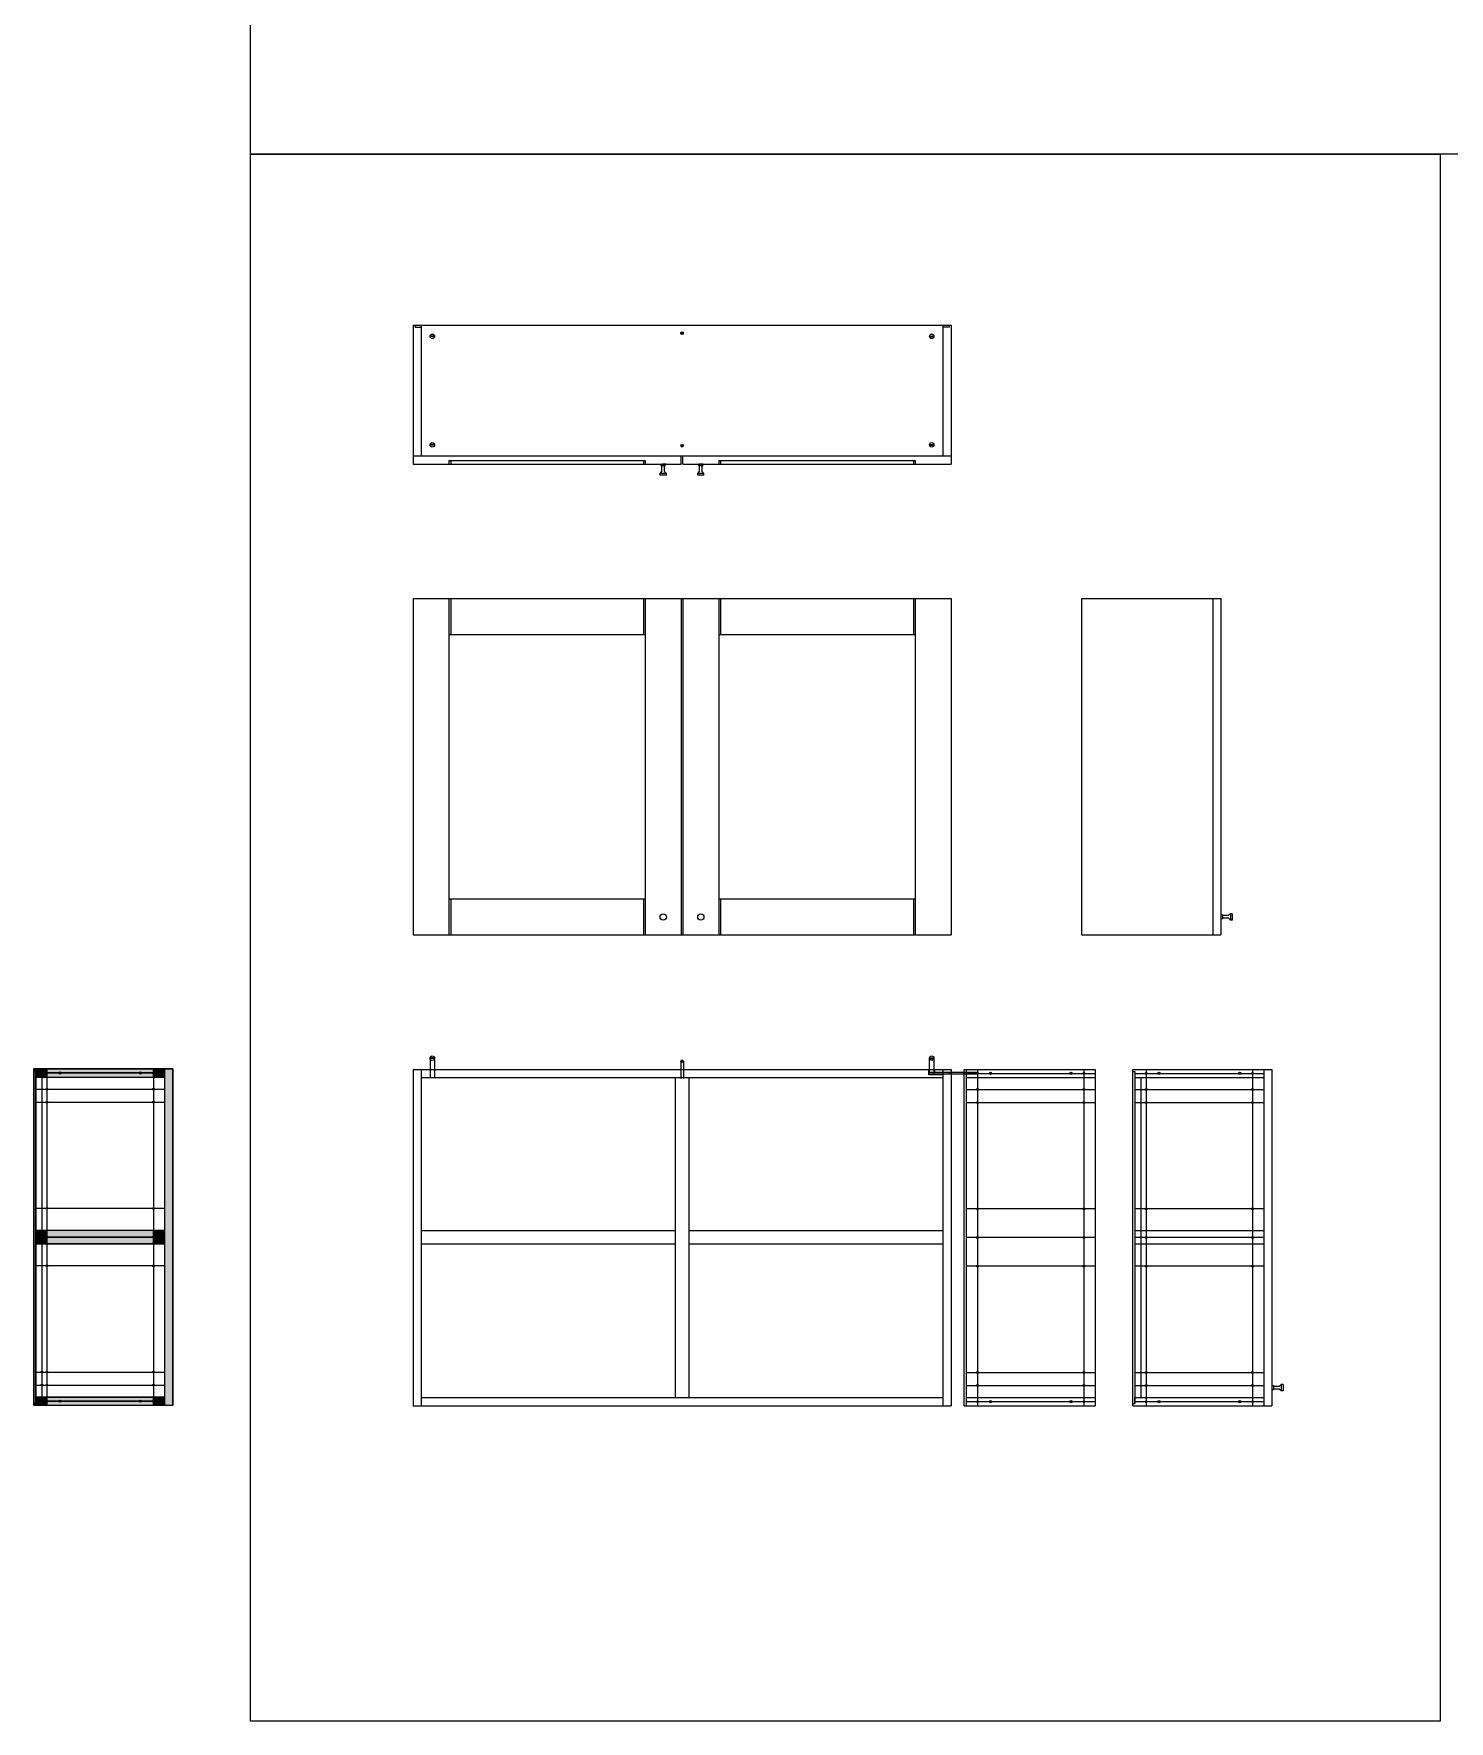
# Model space of a CAD drawing. Header units: centimetres. Extents: x -2268 to 1812, y -1681 to 1458.
# Drawn here: x -824 to -508.3, y 272.2 to 648.6 of the extents above; entities that cross this region are included whole.
import ezdxf

# ---------------------------------------------------------------- set-up
doc = ezdxf.new("R2010")
doc.units = ezdxf.units.CM
for name, color, linetype, lineweight in [('A-FURN_Num_Penna__251_Num_Penna__251_Num_Penna__2_Num_Penna__251_Num_Penna__251_Num_Penna__251_Num_Penna__251_Num_Penna__251_Num_Penna__251_Num_Penna__251_Num_Penna__251_Num_Penna__3_Num_Penna__3_Num_Penna__3_Num_Penna__3', 3, 'Continuous', 18), ('A-FURN_Num_Penna__252_Num_Penna__252_Num_Penna__3_Num_Penna__252_Num_Penna__252_Num_Penna__252_Num_Penna__252_Num_Penna__252_Num_Penna__252_Num_Penna__252_Num_Penna__252_Num_Penna__252_Num_Penna__252_Num_Penna__252_Num_Penna__2', 2, 'Continuous', 18), ('A-FURN_Num_Penna__252_Num_Penna__252_Num_Penna__3_Num_Penna__252_Num_Penna__252_Num_Penna__252_Num_Penna__252_Num_Penna__252_Num_Penna__252_Num_Penna__252_Num_Penna__252_Num_Penna__252_Num_Penna__252_Num_Penna__252_Num_Penna__3', 3, 'Continuous', 18), ('A-FURN_Num_Penna__252_Num_Penna__252_Num_Penna__3_Num_Penna__252_Num_Penna__252_Num_Penna__252_Num_Penna__252_Num_Penna__252_Num_Penna__252_Num_Penna__252_Num_Penna__252_Num_Penna__252_Num_Penna__252_Num_Penna__252_Num_Penna__5', 5, 'Continuous', 18), ('A-FURN_Num_Penna__252_Num_Penna__252_Num_Penna__3_Num_Penna__252_Num_Penna__252_Num_Penna__252_Num_Penna__252_Num_Penna__252_Num_Penna__252_Num_Penna__252_Num_Penna__252_Num_Penna__252_Num_Penna__252_Num_Penna__252_Num_Penna__6', 6, 'Continuous', 18), ('A-FURN_Num_Penna__252_Num_Penna__252_Num_Penna__3_Num_Penna__252_Num_Penna__252_Num_Penna__252_Num_Penna__252_Num_Penna__252_Num_Penna__252_Num_Penna__252_Num_Penna__252_Num_Penna__252_Num_Penna__252_Num_Penna__3_Num_Penna__3', 3, 'Continuous', 18), ('A-FURN_Num_Penna__252_Num_Penna__252_Num_Penna__3_Num_Penna__252_Num_Penna__252_Num_Penna__252_Num_Penna__252_Num_Penna__252_Num_Penna__252_Num_Penna__252_Num_Penna__252_Num_Penna__252_Num_Penna__252_Num_Penna__5_Num_Penna__5', 5, 'Continuous', 18), ('A-FURN_Num_Penna__252_Num_Penna__252_Num_Penna__3_Num_Penna__252_Num_Penna__252_Num_Penna__252_Num_Penna__252_Num_Penna__252_Num_Penna__252_Num_Penna__252_Num_Penna__252_Num_Penna__252_Num_Penna__252_Num_Penna__6_Num_Penna__6', 6, 'Continuous', 18), ('A-FURN_Num_Penna__252_Num_Penna__252_Num_Penna__3_Num_Penna__252_Num_Penna__252_Num_Penna__252_Num_Penna__252_Num_Penna__252_Num_Penna__252_Num_Penna__252_Num_Penna__252_Num_Penna__252_Num_Penna__3_Num_Penna__3_Num_Penna__3', 3, 'Continuous', 18), ('A-FURN_Num_Penna__252_Num_Penna__252_Num_Penna__3_Num_Penna__252_Num_Penna__252_Num_Penna__252_Num_Penna__252_Num_Penna__252_Num_Penna__252_Num_Penna__252_Num_Penna__82_Num_Penna__82_Num_Penna__82_Num_Penna__82_Num_Penna__82', 82, 'Continuous', 18), ('A-SECT-PATT_Num_Penna__5_Num_Penna__5_Num_Penna__5_Num_Penna__5_Num_Penna__5_Num_Penna__5_Num_Penna__5_Num_Penna__5_Num_Penna__5_Num_Penna__5_Num_Penna__5_Num_Penna__5_Num_Penna__5_Num_Penna__5', 5, 'Continuous', 18), ('A-SECT-PATT_Num_Penna__6_Num_Penna__6_Num_Penna__6_Num_Penna__6_Num_Penna__6_Num_Penna__6_Num_Penna__6_Num_Penna__6_Num_Penna__6_Num_Penna__6_Num_Penna__6_Num_Penna__3_Num_Penna__3_Num_Penna__3', 3, 'Continuous', 18), ('A-SECT-PATT_Num_Penna__6_Num_Penna__6_Num_Penna__6_Num_Penna__6_Num_Penna__6_Num_Penna__6_Num_Penna__6_Num_Penna__6_Num_Penna__6_Num_Penna__6_Num_Penna__6_Num_Penna__6_Num_Penna__6_Num_Penna__6', 6, 'Continuous', 18), ('A-SECT-PATT_Num_Penna__6_Num_Penna__6_Num_Penna__6_Num_Penna__6_Num_Penna__6_Num_Penna__6_Num_Penna__6_Num_Penna__6_Num_Penna__6_Num_Penna__6_Num_Penna__6_Num_Penna__6_Num_Penna__6_Num_Penna__9', 9, 'Continuous', 18), ('PDF10_Solid Fills_Num_Penna__5_Num_Penna__5_Num_Penna__5_Num_Penna__5_Num_Penna__5_Num_Penna__5_Num_Penna__3_Num_Penna__3', 3, 'Continuous', 18), ('PDF10_Solid Fills_Num_Penna__5_Num_Penna__5_Num_Penna__5_Num_Penna__5_Num_Penna__5_Num_Penna__5_Num_Penna__5_Num_Penna__5', 5, 'Continuous', 18), ('PDF16_Geometry_Num_Penna__5_Num_Penna__5_Num_Penna__5_Num_Penna__5_Num_Penna__5_Num_Penna__5_Num_Penna__5_Num_Penna__3_Num_Penna__3_Num_Penna__3_Num_Penna__3_Num_Penna__3_Num_Penna__3_Num_Penna__3', 3, 'Continuous', 18), ('PDF16_Geometry_Num_Penna__5_Num_Penna__5_Num_Penna__5_Num_Penna__5_Num_Penna__5_Num_Penna__5_Num_Penna__5_Num_Penna__5_Num_Penna__5_Num_Penna__5_Num_Penna__5_Num_Penna__5_Num_Penna__5_Num_Penna__5', 5, 'Continuous', 18), ('PDF16_Geometry_Num_Penna__6_Num_Penna__6_Num_Penna__3_Num_Penna__3_Num_Penna__3_Num_Penna__3_Num_Penna__3_Num_Penna__3_Num_Penna__3_Num_Penna__3_Num_Penna__3_Num_Penna__3_Num_Penna__3_Num_Penna__3', 3, 'Continuous', 18), ('PDF16_Geometry_Num_Penna__6_Num_Penna__6_Num_Penna__6_Num_Penna__3_Num_Penna__3_Num_Penna__3_Num_Penna__3_Num_Penna__3_Num_Penna__9_Num_Penna__9_Num_Penna__9_Num_Penna__9_Num_Penna__9_Num_Penna__9', 9, 'Continuous', 18), ('PDF16_Geometry_Num_Penna__6_Num_Penna__6_Num_Penna__6_Num_Penna__6_Num_Penna__6_Num_Penna__6_Num_Penna__6_Num_Penna__6_Num_Penna__6_Num_Penna__6_Num_Penna__6_Num_Penna__6_Num_Penna__6_Num_Penna__6', 6, 'Continuous', 18), ('PDF22_Geometry_Num_Penna__1_Num_Penna__255_Num_Penna__3_Num_Penna__3_Num_Penna__3', 3, 'Continuous', 18), ('PDF22_Geometry_Num_Penna__1_Num_Penna__255_Num_Penna__3_Num_Penna__3_Num_Penna__6', 6, 'Continuous', 18), ('PDF22_Geometry_Num_Penna__1_Num_Penna__255_Num_Penna__5_Num_Penna__5_Num_Penna__3', 3, 'Continuous', 18), ('PDF22_Geometry_Num_Penna__1_Num_Penna__255_Num_Penna__5_Num_Penna__5_Num_Penna__5', 5, 'Continuous', 18), ('PDF_Geometry_Num_Penna__7_Num_Penna__7_Num_Penna__3_Num_Penna__6_Num_Penna__6_Num_Penna__6_Num_Penna__6_Num_Penna__6_Num_Penna__6_Num_Penna__6_Num_Penna__6_Num_Penna__6_Num_Penna__6_Num_Penna__6', 6, 'Continuous', 18)]:
    doc.layers.add(name, color=color, linetype=linetype, lineweight=lineweight)

msp = doc.modelspace()

# ---------------------------------------------------------------- hatches: boundary and pattern name
at = {"layer": 'A-FURN_Num_Penna__252_Num_Penna__252_Num_Penna__3_Num_Penna__252_Num_Penna__252_Num_Penna__252_Num_Penna__252_Num_Penna__252_Num_Penna__252_Num_Penna__252_Num_Penna__252_Num_Penna__252_Num_Penna__252_Num_Penna__252_Num_Penna__6', "linetype": 'Continuous', "lineweight": 0, "true_color": 0x3f003f}
h = msp.add_hatch(color=208, dxfattribs=at)
edge = h.paths.add_edge_path()
edge.add_arc((-821.0863, 416.8173), 0.2, 90, 180, ccw=False)
edge.add_line((-821.0863, 417.0173), (-821.0863, 417.7173))
edge.add_line((-821.0863, 417.7173), (-824.0363, 417.7173))
edge.add_line((-824.0363, 417.7173), (-824.0363, 417.2673))
edge.add_line((-824.0363, 417.2673), (-823.5863, 417.2673))
edge.add_line((-823.5863, 417.2673), (-823.5863, 416.8173))
edge.add_line((-823.5863, 416.8173), (-821.2863, 416.8173))
for points in [[(-824.0363, 417.2673), (-824.0363, 343.1673), (-823.5863, 343.1673), (-823.5863, 415.9173), (-823.5863, 416.8173), (-823.5863, 417.2673)], [(-794.8363, 417.7173), (-794.8363, 342.7173), (-793.0363, 342.7173), (-793.0363, 417.7173)], [(-823.5863, 380.2173), (-822.2363, 380.2173), (-822.2363, 381.7173), (-823.5863, 381.7173)], [(-823.5863, 380.2173), (-823.5863, 378.7173), (-822.2363, 378.7173), (-822.2363, 380.2173)]]:
    msp.add_hatch(color=208, dxfattribs=at).paths.add_polyline_path(points)
h = msp.add_hatch(color=208, dxfattribs=at)
edge = h.paths.add_edge_path()
edge.add_line((-821.2863, 416.8173), (-823.5863, 416.8173))
edge.add_line((-823.5863, 416.8173), (-823.5863, 415.9173))
edge.add_line((-823.5863, 415.9173), (-821.0863, 415.9173))
edge.add_line((-821.0863, 415.9173), (-821.0863, 416.6173))
edge.add_arc((-821.0863, 416.8173), 0.2, 180, 270, ccw=False)
h = msp.add_hatch(color=208, dxfattribs=at)
edge = h.paths.add_edge_path()
edge.add_arc((-797.3363, 416.8173), 0.2, 90, 180, ccw=False)
edge.add_line((-797.3363, 417.0173), (-797.3363, 417.7173))
edge.add_line((-797.3363, 417.7173), (-821.0863, 417.7173))
edge.add_line((-821.0863, 417.7173), (-821.0863, 417.0173))
edge.add_arc((-821.0863, 416.8173), 0.2, 0, 90, ccw=False)
edge.add_line((-820.8863, 416.8173), (-797.5363, 416.8173))
h = msp.add_hatch(color=208, dxfattribs=at)
edge = h.paths.add_edge_path()
edge.add_line((-797.3363, 415.9173), (-797.3363, 416.6173))
edge.add_arc((-797.3363, 416.8173), 0.2, 180, 270, ccw=False)
edge.add_line((-797.5363, 416.8173), (-820.8863, 416.8173))
edge.add_arc((-821.0863, 416.8173), 0.2, 270, 360, ccw=False)
edge.add_line((-821.0863, 416.6173), (-821.0863, 415.9173))
edge.add_line((-821.0863, 415.9173), (-797.3363, 415.9173))
h = msp.add_hatch(color=208, dxfattribs=at)
edge = h.paths.add_edge_path()
edge.add_line((-794.8363, 417.7173), (-797.3363, 417.7173))
edge.add_line((-797.3363, 417.7173), (-797.3363, 417.0173))
edge.add_arc((-797.3363, 416.8173), 0.2, 0, 90, ccw=False)
edge.add_line((-797.1363, 416.8173), (-794.8363, 416.8173))
edge.add_line((-794.8363, 416.8173), (-794.8363, 417.7173))
h = msp.add_hatch(color=208, dxfattribs=at)
edge = h.paths.add_edge_path()
edge.add_line((-794.8363, 415.9173), (-794.8363, 416.8173))
edge.add_line((-794.8363, 416.8173), (-797.1363, 416.8173))
edge.add_arc((-797.3363, 416.8173), 0.2, -90, 0, ccw=False)
edge.add_line((-797.3363, 416.6173), (-797.3363, 415.9173))
edge.add_line((-797.3363, 415.9173), (-794.8363, 415.9173))
h = msp.add_hatch(color=208, dxfattribs=at)
edge = h.paths.add_edge_path()
edge.add_line((-821.0863, 380.4173), (-821.0863, 381.7173))
edge.add_line((-821.0863, 381.7173), (-822.2363, 381.7173))
edge.add_line((-822.2363, 381.7173), (-822.2363, 380.2173))
edge.add_line((-822.2363, 380.2173), (-821.2863, 380.2173))
edge.add_arc((-821.0863, 380.2173), 0.2, 90, 180, ccw=False)
h = msp.add_hatch(color=208, dxfattribs=at)
edge = h.paths.add_edge_path()
edge.add_line((-821.0863, 378.7173), (-821.0863, 380.0173))
edge.add_arc((-821.0863, 380.2173), 0.2, 180, 270, ccw=False)
edge.add_line((-821.2863, 380.2173), (-822.2363, 380.2173))
edge.add_line((-822.2363, 380.2173), (-822.2363, 378.7173))
edge.add_line((-822.2363, 378.7173), (-821.0863, 378.7173))
h = msp.add_hatch(color=208, dxfattribs=at)
edge = h.paths.add_edge_path()
edge.add_line((-821.0863, 381.7173), (-821.0863, 380.4173))
edge.add_arc((-821.0863, 380.2173), 0.2, 0, 90, ccw=False)
edge.add_line((-820.8863, 380.2173), (-797.5363, 380.2173))
edge.add_arc((-797.3363, 380.2173), 0.2, 90, 180, ccw=False)
edge.add_line((-797.3363, 380.4173), (-797.3363, 381.7173))
edge.add_line((-797.3363, 381.7173), (-821.0863, 381.7173))
h = msp.add_hatch(color=208, dxfattribs=at)
edge = h.paths.add_edge_path()
edge.add_line((-821.0863, 378.7173), (-797.3363, 378.7173))
edge.add_line((-797.3363, 378.7173), (-797.3363, 380.0173))
edge.add_arc((-797.3363, 380.2173), 0.2, 180, 270, ccw=False)
edge.add_line((-797.5363, 380.2173), (-820.8863, 380.2173))
edge.add_arc((-821.0863, 380.2173), 0.2, 270, 360, ccw=False)
edge.add_line((-821.0863, 380.0173), (-821.0863, 378.7173))
h = msp.add_hatch(color=208, dxfattribs=at)
edge = h.paths.add_edge_path()
edge.add_line((-797.1363, 380.2173), (-794.8363, 380.2173))
edge.add_line((-794.8363, 380.2173), (-794.8363, 381.7173))
edge.add_line((-794.8363, 381.7173), (-797.3363, 381.7173))
edge.add_line((-797.3363, 381.7173), (-797.3363, 380.4173))
edge.add_arc((-797.3363, 380.2173), 0.2, 0, 90, ccw=False)
h = msp.add_hatch(color=208, dxfattribs=at)
edge = h.paths.add_edge_path()
edge.add_line((-797.3363, 378.7173), (-794.8363, 378.7173))
edge.add_line((-794.8363, 378.7173), (-794.8363, 380.2173))
edge.add_line((-794.8363, 380.2173), (-797.1363, 380.2173))
edge.add_arc((-797.3363, 380.2173), 0.2, -90, 0, ccw=False)
edge.add_line((-797.3363, 380.0173), (-797.3363, 378.7173))
h = msp.add_hatch(color=208, dxfattribs=at)
edge = h.paths.add_edge_path()
edge.add_line((-821.2863, 343.6173), (-823.5863, 343.6173))
edge.add_line((-823.5863, 343.6173), (-823.5863, 343.1673))
edge.add_line((-823.5863, 343.1673), (-824.0363, 343.1673))
edge.add_line((-824.0363, 343.1673), (-824.0363, 342.7173))
edge.add_line((-824.0363, 342.7173), (-821.0863, 342.7173))
edge.add_line((-821.0863, 342.7173), (-821.0863, 343.4173))
edge.add_arc((-821.0863, 343.6173), 0.2, 180, 270, ccw=False)
h = msp.add_hatch(color=208, dxfattribs=at)
edge = h.paths.add_edge_path()
edge.add_line((-821.0863, 344.5173), (-823.5863, 344.5173))
edge.add_line((-823.5863, 344.5173), (-823.5863, 343.6173))
edge.add_line((-823.5863, 343.6173), (-821.2863, 343.6173))
edge.add_arc((-821.0863, 343.6173), 0.2, 90, 180, ccw=False)
edge.add_line((-821.0863, 343.8173), (-821.0863, 344.5173))
h = msp.add_hatch(color=208, dxfattribs=at)
edge = h.paths.add_edge_path()
edge.add_line((-820.8863, 343.6173), (-797.5363, 343.6173))
edge.add_arc((-797.3363, 343.6173), 0.2, 90, 180, ccw=False)
edge.add_line((-797.3363, 343.8173), (-797.3363, 344.5173))
edge.add_line((-797.3363, 344.5173), (-821.0863, 344.5173))
edge.add_line((-821.0863, 344.5173), (-821.0863, 343.8173))
edge.add_arc((-821.0863, 343.6173), 0.2, 0, 90, ccw=False)
h = msp.add_hatch(color=208, dxfattribs=at)
edge = h.paths.add_edge_path()
edge.add_line((-797.3363, 342.7173), (-797.3363, 343.4173))
edge.add_arc((-797.3363, 343.6173), 0.2, 180, 270, ccw=False)
edge.add_line((-797.5363, 343.6173), (-820.8863, 343.6173))
edge.add_arc((-821.0863, 343.6173), 0.2, -90, 0, ccw=False)
edge.add_line((-821.0863, 343.4173), (-821.0863, 342.7173))
edge.add_line((-821.0863, 342.7173), (-797.3363, 342.7173))
h = msp.add_hatch(color=208, dxfattribs=at)
edge = h.paths.add_edge_path()
edge.add_line((-794.8363, 344.5173), (-797.3363, 344.5173))
edge.add_line((-797.3363, 344.5173), (-797.3363, 343.8173))
edge.add_arc((-797.3363, 343.6173), 0.2, 0, 90, ccw=False)
edge.add_line((-797.1363, 343.6173), (-794.8363, 343.6173))
edge.add_line((-794.8363, 343.6173), (-794.8363, 344.5173))
h = msp.add_hatch(color=208, dxfattribs=at)
edge = h.paths.add_edge_path()
edge.add_line((-794.8363, 342.7173), (-794.8363, 343.6173))
edge.add_line((-794.8363, 343.6173), (-797.1363, 343.6173))
edge.add_arc((-797.3363, 343.6173), 0.2, -90, 0, ccw=False)
edge.add_line((-797.3363, 343.4173), (-797.3363, 342.7173))
edge.add_line((-797.3363, 342.7173), (-794.8363, 342.7173))

# ---------------------------------------------------------------- linework, layer by layer
at = {"layer": 'A-FURN_Num_Penna__251_Num_Penna__251_Num_Penna__2_Num_Penna__251_Num_Penna__251_Num_Penna__251_Num_Penna__251_Num_Penna__251_Num_Penna__251_Num_Penna__251_Num_Penna__251_Num_Penna__3_Num_Penna__3_Num_Penna__3_Num_Penna__3', "color": 3, "linetype": 'Continuous', "lineweight": 18}
for p, q in [((-731.4328, 552.6203), (-731.0328, 552.6203)), ((-688.0328, 552.6203), (-687.6328, 552.6203)), ((-671.2328, 552.6203), (-670.8328, 552.6203)), ((-627.8328, 552.6203), (-627.4328, 552.6203))]:
    msp.add_line(p, q, dxfattribs=at)
at = {"layer": 'A-FURN_Num_Penna__252_Num_Penna__252_Num_Penna__3_Num_Penna__252_Num_Penna__252_Num_Penna__252_Num_Penna__252_Num_Penna__252_Num_Penna__252_Num_Penna__252_Num_Penna__252_Num_Penna__252_Num_Penna__252_Num_Penna__252_Num_Penna__2', "color": 2, "linetype": 'Continuous', "lineweight": 18, "flags": 128}
for points in [[(-821.2863, 416.8173, -0.41421356), (-821.0863, 417.0173), (-821.0863, 417.7173), (-824.0363, 417.7173), (-824.0363, 417.2673), (-823.5863, 417.2673), (-823.5863, 416.8173)], [(-821.2863, 416.8173), (-823.5863, 416.8173), (-823.5863, 415.9173), (-821.0863, 415.9173), (-821.0863, 416.6173, -0.41421356)], [(-797.5363, 416.8173, -0.41421356), (-797.3363, 417.0173), (-797.3363, 417.7173), (-821.0863, 417.7173), (-821.0863, 417.0173, -0.41421356), (-820.8863, 416.8173)], [(-797.3363, 415.9173), (-797.3363, 416.6173, -0.41421356), (-797.5363, 416.8173), (-820.8863, 416.8173, -0.41421356), (-821.0863, 416.6173), (-821.0863, 415.9173)], [(-794.8363, 417.7173), (-797.3363, 417.7173), (-797.3363, 417.0173, -0.41421356), (-797.1363, 416.8173), (-794.8363, 416.8173)], [(-794.8363, 415.9173), (-794.8363, 416.8173), (-797.1363, 416.8173, -0.41421356), (-797.3363, 416.6173), (-797.3363, 415.9173)], [(-821.0863, 380.4173), (-821.0863, 381.7173), (-822.2363, 381.7173), (-822.2363, 380.2173), (-821.2863, 380.2173, -0.41421356)], [(-821.0863, 378.7173), (-821.0863, 380.0173, -0.41421356), (-821.2863, 380.2173), (-822.2363, 380.2173), (-822.2363, 378.7173)], [(-821.0863, 381.7173), (-821.0863, 380.4173, -0.41421356), (-820.8863, 380.2173), (-797.5363, 380.2173, -0.41421356), (-797.3363, 380.4173), (-797.3363, 381.7173)], [(-821.0863, 378.7173), (-797.3363, 378.7173), (-797.3363, 380.0173, -0.41421356), (-797.5363, 380.2173), (-820.8863, 380.2173, -0.41421356), (-821.0863, 380.0173)], [(-797.1363, 380.2173), (-794.8363, 380.2173), (-794.8363, 381.7173), (-797.3363, 381.7173), (-797.3363, 380.4173, -0.41421356)], [(-797.3363, 378.7173), (-794.8363, 378.7173), (-794.8363, 380.2173), (-797.1363, 380.2173, -0.41421356), (-797.3363, 380.0173)], [(-821.2863, 343.6173), (-823.5863, 343.6173), (-823.5863, 343.1673), (-824.0363, 343.1673), (-824.0363, 342.7173), (-821.0863, 342.7173), (-821.0863, 343.4173, -0.41421356)], [(-821.0863, 344.5173), (-823.5863, 344.5173), (-823.5863, 343.6173), (-821.2863, 343.6173, -0.41421356), (-821.0863, 343.8173)], [(-820.8863, 343.6173), (-797.5363, 343.6173, -0.41421356), (-797.3363, 343.8173), (-797.3363, 344.5173), (-821.0863, 344.5173), (-821.0863, 343.8173, -0.41421356)], [(-797.3363, 342.7173), (-797.3363, 343.4173, -0.41421356), (-797.5363, 343.6173), (-820.8863, 343.6173, -0.41421356), (-821.0863, 343.4173), (-821.0863, 342.7173)], [(-794.8363, 344.5173), (-797.3363, 344.5173), (-797.3363, 343.8173, -0.41421356), (-797.1363, 343.6173), (-794.8363, 343.6173)], [(-794.8363, 342.7173), (-794.8363, 343.6173), (-797.1363, 343.6173, -0.41421356), (-797.3363, 343.4173), (-797.3363, 342.7173)]]:
    msp.add_lwpolyline(points, format="xyb", close=True, dxfattribs=at)
for points in [[(-824.0363, 417.2673), (-824.0363, 343.1673), (-823.5863, 343.1673), (-823.5863, 415.9173), (-823.5863, 416.8173), (-823.5863, 417.2673)], [(-794.8363, 417.7173), (-794.8363, 342.7173), (-793.0363, 342.7173), (-793.0363, 417.7173)], [(-823.5863, 380.2173), (-822.2363, 380.2173), (-822.2363, 381.7173), (-823.5863, 381.7173)], [(-823.5863, 380.2173), (-823.5863, 378.7173), (-822.2363, 378.7173), (-822.2363, 380.2173)]]:
    msp.add_lwpolyline(points, close=True, dxfattribs=at)
at = {"layer": 'A-FURN_Num_Penna__252_Num_Penna__252_Num_Penna__3_Num_Penna__252_Num_Penna__252_Num_Penna__252_Num_Penna__252_Num_Penna__252_Num_Penna__252_Num_Penna__252_Num_Penna__252_Num_Penna__252_Num_Penna__252_Num_Penna__252_Num_Penna__3', "color": 3, "linetype": 'Continuous', "lineweight": 18}
for p, q in [((-735.6328, 420.1203), (-735.6328, 415.8203)), ((-734.6328, 420.1203), (-734.6328, 415.8203)), ((-679.7328, 419.4203), (-679.7328, 415.6234)), ((-679.1328, 419.4203), (-679.1328, 415.6234))]:
    msp.add_line(p, q, dxfattribs=at)
at = {"layer": 'A-FURN_Num_Penna__252_Num_Penna__252_Num_Penna__3_Num_Penna__252_Num_Penna__252_Num_Penna__252_Num_Penna__252_Num_Penna__252_Num_Penna__252_Num_Penna__252_Num_Penna__252_Num_Penna__252_Num_Penna__252_Num_Penna__252_Num_Penna__5', "color": 5, "linetype": 'Continuous', "lineweight": 18}
for centre in [(-818.1863, 416.8173), (-800.2363, 416.8173), (-610.6328, 416.7203), (-592.6828, 416.7203), (-573.0256, 416.7203), (-555.0756, 416.7203), (-818.1863, 343.6173), (-800.2363, 343.6173), (-610.6328, 343.5203), (-592.6828, 343.5203), (-573.0256, 343.5203), (-555.0756, 343.5203)]:
    msp.add_circle(centre, 0.25, dxfattribs=at)
at = {"layer": 'A-FURN_Num_Penna__252_Num_Penna__252_Num_Penna__3_Num_Penna__252_Num_Penna__252_Num_Penna__252_Num_Penna__252_Num_Penna__252_Num_Penna__252_Num_Penna__252_Num_Penna__252_Num_Penna__252_Num_Penna__252_Num_Penna__3_Num_Penna__3', "color": 3, "linetype": 'Continuous', "lineweight": 18}
for p, q in [((-624.2328, 416.5203), (-624.2328, 420.1203)), ((-623.2328, 420.1203), (-623.2328, 416.5203)), ((-613.5328, 416.9203), (-624.2328, 416.9203)), ((-613.5328, 416.5203), (-624.2328, 416.5203))]:
    msp.add_line(p, q, dxfattribs=at)
at = {"layer": 'A-FURN_Num_Penna__252_Num_Penna__252_Num_Penna__3_Num_Penna__252_Num_Penna__252_Num_Penna__252_Num_Penna__252_Num_Penna__252_Num_Penna__252_Num_Penna__252_Num_Penna__252_Num_Penna__252_Num_Penna__252_Num_Penna__5_Num_Penna__5', "color": 5, "linetype": 'Continuous', "lineweight": 18}
for p, q in [((-624.3785, 416.4096), (-624.3785, 417.6203)), ((-624.3785, 417.6203), (-623.1185, 417.6203)), ((-621.2328, 416.4096), (-624.3785, 416.4096)), ((-623.1185, 417.6203), (-623.1185, 417.0203)), ((-623.1185, 417.0203), (-621.2328, 417.0203)), ((-621.2328, 417.0203), (-621.2328, 416.9678)), ((-621.2328, 416.9678), (-619.9128, 416.9678)), ((-619.9128, 416.5574), (-621.2328, 416.5574)), ((-621.2328, 416.5574), (-621.2328, 416.4096)), ((-619.9128, 416.9678), (-619.9128, 416.5574))]:
    msp.add_line(p, q, dxfattribs=at)
at = {"layer": 'A-FURN_Num_Penna__252_Num_Penna__252_Num_Penna__3_Num_Penna__252_Num_Penna__252_Num_Penna__252_Num_Penna__252_Num_Penna__252_Num_Penna__252_Num_Penna__252_Num_Penna__252_Num_Penna__252_Num_Penna__252_Num_Penna__6_Num_Penna__6', "color": 6, "linetype": 'Continuous', "lineweight": 18}
for p, q in [((-680.9328, 415.8203), (-680.9328, 344.4203)), ((-677.9328, 415.8203), (-677.9328, 344.4203))]:
    msp.add_line(p, q, dxfattribs=at)
at = {"layer": 'A-FURN_Num_Penna__252_Num_Penna__252_Num_Penna__3_Num_Penna__252_Num_Penna__252_Num_Penna__252_Num_Penna__252_Num_Penna__252_Num_Penna__252_Num_Penna__252_Num_Penna__252_Num_Penna__252_Num_Penna__3_Num_Penna__3_Num_Penna__3', "color": 3, "linetype": 'Continuous', "lineweight": 18}
for p, q in [((-775.6674, 621.7662), (-510.2991, 621.7662)), ((-775.6674, 272.2401), (-775.6674, 621.7662)), ((-510.2991, 621.7662), (-510.2991, 272.2401)), ((-510.2991, 272.2401), (-775.6674, 272.2401))]:
    msp.add_line(p, q, dxfattribs=at)
at = {"layer": 'A-FURN_Num_Penna__252_Num_Penna__252_Num_Penna__3_Num_Penna__252_Num_Penna__252_Num_Penna__252_Num_Penna__252_Num_Penna__252_Num_Penna__252_Num_Penna__252_Num_Penna__82_Num_Penna__82_Num_Penna__82_Num_Penna__82_Num_Penna__82', "color": 82, "linetype": 'Continuous', "lineweight": 18}
for p, q in [((-775.6674, 621.7662), (-775.6674, 1412.5057)), ((390.9974, 621.7662), (-775.6674, 621.7662))]:
    msp.add_line(p, q, dxfattribs=at)
at = {"layer": 'A-SECT-PATT_Num_Penna__5_Num_Penna__5_Num_Penna__5_Num_Penna__5_Num_Penna__5_Num_Penna__5_Num_Penna__5_Num_Penna__5_Num_Penna__5_Num_Penna__5_Num_Penna__5_Num_Penna__5_Num_Penna__5_Num_Penna__5', "color": 5, "linetype": 'Continuous', "lineweight": 18}
for centre in [(-683.6341, 451.6203), (-675.2341, 451.6203)]:
    msp.add_circle(centre, 0.7, dxfattribs=at)
at = {"layer": 'A-SECT-PATT_Num_Penna__6_Num_Penna__6_Num_Penna__6_Num_Penna__6_Num_Penna__6_Num_Penna__6_Num_Penna__6_Num_Penna__6_Num_Penna__6_Num_Penna__6_Num_Penna__6_Num_Penna__3_Num_Penna__3_Num_Penna__3', "color": 3, "linetype": 'Continuous', "lineweight": 18}
for p, q in [((-821.0863, 417.7173), (-821.0863, 342.7173)), ((-797.3363, 417.7173), (-797.3363, 342.7173)), ((-613.5328, 417.6203), (-613.5328, 342.6203)), ((-589.7828, 417.6203), (-589.7828, 342.6203)), ((-575.9256, 417.6203), (-575.9256, 342.6203)), ((-552.1756, 417.6203), (-552.1756, 342.6203))]:
    msp.add_line(p, q, dxfattribs=at)
at = {"layer": 'A-SECT-PATT_Num_Penna__6_Num_Penna__6_Num_Penna__6_Num_Penna__6_Num_Penna__6_Num_Penna__6_Num_Penna__6_Num_Penna__6_Num_Penna__6_Num_Penna__6_Num_Penna__6_Num_Penna__6_Num_Penna__6_Num_Penna__6', "color": 6, "linetype": 'Continuous', "lineweight": 18}
for p, q in [((-731.4328, 553.4203), (-731.4328, 552.6203)), ((-731.0328, 553.4203), (-731.0328, 552.6203)), ((-688.0328, 553.4203), (-688.0328, 552.6203)), ((-687.6328, 553.4203), (-687.6328, 552.6203)), ((-671.2328, 553.4203), (-671.2328, 552.6203)), ((-670.8328, 553.4203), (-670.8328, 552.6203)), ((-627.8328, 553.4203), (-627.8328, 552.6203)), ((-627.4328, 553.4203), (-627.4328, 552.6203)), ((-731.4328, 522.6203), (-731.4328, 447.6203)), ((-731.0328, 522.6203), (-731.0328, 514.6203)), ((-688.0328, 522.6203), (-688.0328, 514.6203)), ((-687.6328, 522.6203), (-687.6328, 447.6203)), ((-679.6328, 522.6203), (-679.6328, 447.6203)), ((-679.2355, 522.6203), (-679.2355, 447.6203)), ((-671.2328, 522.6203), (-671.2328, 447.6203)), ((-670.8328, 522.6203), (-670.8328, 514.6203)), ((-627.8328, 522.6203), (-627.8328, 514.6203)), ((-627.4328, 522.6203), (-627.4328, 447.6203)), ((-731.4328, 514.6203), (-687.6328, 514.6203)), ((-671.2328, 514.6203), (-627.4328, 514.6203)), ((-731.4328, 455.6203), (-687.6328, 455.6203)), ((-731.0328, 455.6203), (-731.0328, 447.6203)), ((-688.0328, 455.6203), (-688.0328, 447.6203)), ((-671.2328, 455.6203), (-627.4328, 455.6203)), ((-670.8328, 455.6203), (-670.8328, 447.6203)), ((-627.8328, 455.6203), (-627.8328, 447.6203)), ((-823.5863, 417.2673), (-823.5863, 343.1673)), ((-616.0328, 417.6203), (-616.0328, 342.6203)), ((-578.4256, 417.1703), (-578.4256, 343.0703))]:
    msp.add_line(p, q, dxfattribs=at)
at = {"layer": 'A-SECT-PATT_Num_Penna__6_Num_Penna__6_Num_Penna__6_Num_Penna__6_Num_Penna__6_Num_Penna__6_Num_Penna__6_Num_Penna__6_Num_Penna__6_Num_Penna__6_Num_Penna__6_Num_Penna__6_Num_Penna__6_Num_Penna__9', "color": 9, "linetype": 'Continuous', "lineweight": 18}
for p, q in [((-822.2363, 415.9173), (-822.2363, 344.5173)), ((-577.0756, 415.8203), (-577.0756, 344.4203))]:
    msp.add_line(p, q, dxfattribs=at)
at = {"layer": 'PDF10_Solid Fills_Num_Penna__5_Num_Penna__5_Num_Penna__5_Num_Penna__5_Num_Penna__5_Num_Penna__5_Num_Penna__3_Num_Penna__3', "color": 3, "linetype": 'Continuous', "lineweight": 18}
for p, q in [((-734.8795, 420.1703), (-735.3862, 420.1703)), ((-734.8795, 420.0703), (-735.3862, 420.0703)), ((-679.5557, 419.4203), (-679.4884, 419.5203)), ((-679.5557, 419.4203), (-679.4884, 419.3203)), ((-679.4884, 419.5203), (-679.3773, 419.5203)), ((-679.4884, 419.3203), (-679.3773, 419.3203)), ((-679.3099, 419.4203), (-679.3773, 419.5203)), ((-679.3099, 419.4203), (-679.3773, 419.3203)), ((-623.9862, 420.1703), (-623.4795, 420.1703)), ((-623.9862, 420.0703), (-623.4795, 420.0703))]:
    msp.add_line(p, q, dxfattribs=at)
for centre, radius in [((-735.1328, 420.1203), 0.5), ((-679.4328, 419.4203), 0.3), ((-623.7328, 420.1203), 0.5)]:
    msp.add_circle(centre, radius, dxfattribs=at)
for centre, start, end in [((-735.3862, 420.1203), 90, 270), ((-734.8795, 420.1203), 270, 90), ((-623.9862, 420.1203), 90, 270), ((-623.4795, 420.1203), 270, 90)]:
    msp.add_arc(centre, 0.05, start, end, dxfattribs=at)
at = {"layer": 'PDF10_Solid Fills_Num_Penna__5_Num_Penna__5_Num_Penna__5_Num_Penna__5_Num_Penna__5_Num_Penna__5_Num_Penna__5_Num_Penna__5', "color": 5, "linetype": 'Continuous', "lineweight": 18}
for p, q in [((-734.8795, 581.1703), (-735.3862, 581.1703)), ((-734.8795, 581.0703), (-735.3862, 581.0703)), ((-679.5557, 581.8203), (-679.4884, 581.9203)), ((-679.5557, 581.8203), (-679.4884, 581.7203)), ((-679.4884, 581.9203), (-679.3773, 581.9203)), ((-679.4884, 581.7203), (-679.3773, 581.7203)), ((-679.3099, 581.8203), (-679.3773, 581.9203)), ((-679.3099, 581.8203), (-679.3773, 581.7203)), ((-623.9862, 581.1703), (-623.4795, 581.1703)), ((-623.9862, 581.0703), (-623.4795, 581.0703)), ((-734.8795, 556.9703), (-735.3862, 556.9703)), ((-734.8795, 556.8703), (-735.3862, 556.8703)), ((-679.5557, 556.7203), (-679.4884, 556.8203)), ((-679.5557, 556.7203), (-679.4884, 556.6203)), ((-679.4884, 556.8203), (-679.3773, 556.8203)), ((-679.4884, 556.6203), (-679.3773, 556.6203)), ((-679.3099, 556.7203), (-679.3773, 556.8203)), ((-679.3099, 556.7203), (-679.3773, 556.6203)), ((-623.9862, 556.9703), (-623.4795, 556.9703)), ((-623.9862, 556.8703), (-623.4795, 556.8703))]:
    msp.add_line(p, q, dxfattribs=at)
for centre, radius in [((-735.1328, 581.1203), 0.5), ((-679.4328, 581.8203), 0.3), ((-623.7328, 581.1203), 0.5), ((-735.1328, 556.9203), 0.5), ((-679.4328, 556.7203), 0.3), ((-623.7328, 556.9203), 0.5)]:
    msp.add_circle(centre, radius, dxfattribs=at)
for centre, start, end in [((-735.3862, 581.1203), 90, 270), ((-734.8795, 581.1203), 270, 90), ((-623.9862, 581.1203), 90, 270), ((-623.4795, 581.1203), 270, 90), ((-735.3862, 556.9203), 90, 270), ((-734.8795, 556.9203), 270, 90), ((-623.9862, 556.9203), 90, 270), ((-623.4795, 556.9203), 270, 90)]:
    msp.add_arc(centre, 0.05, start, end, dxfattribs=at)
at = {"layer": 'PDF16_Geometry_Num_Penna__5_Num_Penna__5_Num_Penna__5_Num_Penna__5_Num_Penna__5_Num_Penna__5_Num_Penna__5_Num_Penna__3_Num_Penna__3_Num_Penna__3_Num_Penna__3_Num_Penna__3_Num_Penna__3_Num_Penna__3', "color": 3, "linetype": 'Continuous', "lineweight": 18}
for p, q in [((-679.6328, 522.6203), (-679.2355, 522.6203)), ((-679.6328, 447.6203), (-679.2355, 447.6203))]:
    msp.add_line(p, q, dxfattribs=at)
at = {"layer": 'PDF16_Geometry_Num_Penna__5_Num_Penna__5_Num_Penna__5_Num_Penna__5_Num_Penna__5_Num_Penna__5_Num_Penna__5_Num_Penna__5_Num_Penna__5_Num_Penna__5_Num_Penna__5_Num_Penna__5_Num_Penna__5_Num_Penna__5', "color": 5, "linetype": 'Continuous', "lineweight": 18}
for p, q in [((-684.3341, 550.5115), (-683.9335, 550.9475)), ((-682.9341, 550.5115), (-684.3341, 550.5115)), ((-684.3341, 550.1203), (-684.3341, 550.5115)), ((-682.9341, 550.1203), (-684.3341, 550.1203)), ((-684.0819, 552.2549), (-684.0819, 552.6203)), ((-683.1864, 552.2549), (-684.0819, 552.2549)), ((-683.9335, 550.9475), (-683.9335, 552.1064)), ((-682.985, 552.6203), (-683.8806, 552.6203)), ((-683.3348, 550.9475), (-683.3348, 552.1064)), ((-682.9341, 550.5115), (-683.3348, 550.9475)), ((-683.1864, 552.2549), (-683.1864, 552.6203)), ((-682.9341, 550.1203), (-682.9341, 550.5115)), ((-675.9341, 550.5115), (-675.5335, 550.9475)), ((-674.5341, 550.5115), (-675.9341, 550.5115)), ((-675.9341, 550.1203), (-675.9341, 550.5115)), ((-674.5341, 550.1203), (-675.9341, 550.1203)), ((-674.7864, 552.6203), (-675.6819, 552.6203)), ((-675.6819, 552.2549), (-675.6819, 552.6203)), ((-674.7864, 552.2549), (-675.6819, 552.2549)), ((-675.5335, 550.9475), (-675.5335, 552.1064)), ((-674.9348, 550.9475), (-674.9348, 552.1064)), ((-674.5341, 550.5115), (-674.9348, 550.9475)), ((-674.7864, 552.2549), (-674.7864, 552.6203)), ((-674.5341, 550.1203), (-674.5341, 550.5115)), ((-558.8674, 452.0681), (-559.2328, 452.0681)), ((-559.2328, 452.0681), (-559.2328, 451.1725)), ((-558.8674, 452.0681), (-558.8674, 451.1725)), ((-557.56, 451.9196), (-558.7189, 451.9196)), ((-557.124, 452.3203), (-557.56, 451.9196)), ((-556.7328, 452.3203), (-557.124, 452.3203)), ((-557.124, 452.3203), (-557.124, 450.9203)), ((-556.7328, 452.3203), (-556.7328, 450.9203)), ((-558.8674, 451.1725), (-559.2328, 451.1725)), ((-557.56, 451.321), (-558.7189, 451.321)), ((-557.124, 450.9203), (-557.56, 451.321)), ((-556.7328, 450.9203), (-557.124, 450.9203)), ((-547.5102, 347.0681), (-547.8756, 347.0681)), ((-547.8756, 347.0681), (-547.8756, 346.1725)), ((-547.5102, 347.0681), (-547.5102, 346.1725)), ((-546.2028, 346.9196), (-547.3617, 346.9196)), ((-546.2028, 346.321), (-547.3617, 346.321)), ((-545.7668, 347.3203), (-546.2028, 346.9196)), ((-545.7668, 345.9203), (-546.2028, 346.321)), ((-545.3756, 347.3203), (-545.7668, 347.3203)), ((-545.7668, 347.3203), (-545.7668, 345.9203)), ((-545.3756, 347.3203), (-545.3756, 345.9203)), ((-547.5102, 346.1725), (-547.8756, 346.1725)), ((-545.3756, 345.9203), (-545.7668, 345.9203))]:
    msp.add_line(p, q, dxfattribs=at)
for centre, start, end in [((-684.0819, 552.1064), 0, 90), ((-683.1864, 552.1064), 90, 180), ((-675.6819, 552.1064), 0, 90), ((-674.7864, 552.1064), 90, 180), ((-558.7189, 452.0681), 180, 270), ((-558.7189, 451.1725), 90, 180), ((-547.3617, 347.0681), 180, 270), ((-547.3617, 346.1725), 90, 180)]:
    msp.add_arc(centre, 0.1485, start, end, dxfattribs=at)
at = {"layer": 'PDF16_Geometry_Num_Penna__6_Num_Penna__6_Num_Penna__3_Num_Penna__3_Num_Penna__3_Num_Penna__3_Num_Penna__3_Num_Penna__3_Num_Penna__3_Num_Penna__3_Num_Penna__3_Num_Penna__3_Num_Penna__3_Num_Penna__3', "color": 3, "linetype": 'Continuous', "lineweight": 18}
for p, q in [((-738.9828, 583.6203), (-737.6328, 583.6203)), ((-621.2328, 583.6203), (-619.8828, 583.6203))]:
    msp.add_line(p, q, dxfattribs=at)
at = {"layer": 'PDF16_Geometry_Num_Penna__6_Num_Penna__6_Num_Penna__6_Num_Penna__3_Num_Penna__3_Num_Penna__3_Num_Penna__3_Num_Penna__3_Num_Penna__9_Num_Penna__9_Num_Penna__9_Num_Penna__9_Num_Penna__9_Num_Penna__9', "color": 9, "linetype": 'Continuous', "lineweight": 18}
for p, q in [((-823.5863, 416.8173), (-794.8363, 416.8173)), ((-616.0328, 416.7203), (-587.2828, 416.7203)), ((-616.0328, 415.8203), (-587.2828, 415.8203)), ((-578.4256, 416.7203), (-549.6756, 416.7203)), ((-823.5863, 413.2173), (-794.8363, 413.2173)), ((-823.5863, 410.3173), (-794.8363, 410.3173)), ((-616.0328, 413.1203), (-587.2828, 413.1203)), ((-578.4256, 413.1203), (-549.6756, 413.1203)), ((-616.0328, 410.2203), (-587.2828, 410.2203)), ((-578.4256, 410.2203), (-549.6756, 410.2203)), ((-823.5863, 350.1173), (-794.8363, 350.1173)), ((-616.0328, 350.0203), (-587.2828, 350.0203)), ((-578.4256, 350.0203), (-549.6756, 350.0203)), ((-823.5863, 347.2173), (-794.8363, 347.2173)), ((-616.0328, 347.1203), (-587.2828, 347.1203)), ((-578.4256, 347.1203), (-549.6756, 347.1203)), ((-823.5863, 343.6173), (-794.8363, 343.6173)), ((-616.0328, 344.4203), (-587.2828, 344.4203)), ((-616.0328, 343.5203), (-587.2828, 343.5203)), ((-578.4256, 343.5203), (-549.6756, 343.5203))]:
    msp.add_line(p, q, dxfattribs=at)
at = {"layer": 'PDF16_Geometry_Num_Penna__6_Num_Penna__6_Num_Penna__6_Num_Penna__6_Num_Penna__6_Num_Penna__6_Num_Penna__6_Num_Penna__6_Num_Penna__6_Num_Penna__6_Num_Penna__6_Num_Penna__6_Num_Penna__6_Num_Penna__6', "color": 6, "linetype": 'Continuous', "lineweight": 18}
for p, q in [((-739.4328, 583.6203), (-738.9828, 583.6203)), ((-739.4328, 583.6203), (-739.4328, 552.6203)), ((-738.9828, 583.6203), (-738.9828, 583.1703)), ((-737.6328, 583.6203), (-737.6328, 554.4203)), ((-737.6328, 583.6203), (-621.2328, 583.6203)), ((-621.2328, 583.6203), (-621.2328, 554.4203)), ((-619.8828, 583.6203), (-619.8828, 583.1703)), ((-619.8828, 583.6203), (-619.4328, 583.6203)), ((-619.4328, 583.6203), (-619.4328, 552.6203)), ((-738.9828, 583.1703), (-737.6328, 583.1703)), ((-619.8828, 583.1703), (-621.2328, 583.1703)), ((-739.4328, 554.4203), (-619.4328, 554.4203)), ((-731.4328, 553.4203), (-687.6328, 553.4203)), ((-679.6328, 552.6203), (-679.6328, 554.4203)), ((-679.2328, 552.6203), (-679.2328, 554.4203)), ((-671.2328, 553.4203), (-627.4328, 553.4203)), ((-739.4328, 552.6203), (-731.4328, 552.6203)), ((-731.0328, 552.6203), (-688.0328, 552.6203)), ((-687.6328, 552.6203), (-679.6328, 552.6203)), ((-679.2328, 552.6203), (-671.2328, 552.6203)), ((-670.8328, 552.6203), (-627.8328, 552.6203)), ((-627.4328, 552.6203), (-619.4328, 552.6203)), ((-739.4328, 522.6203), (-679.6328, 522.6203)), ((-739.4328, 522.6203), (-739.4328, 447.6203)), ((-679.2355, 522.6203), (-619.4328, 522.6203)), ((-619.4328, 522.6203), (-619.4328, 447.6203)), ((-590.2328, 447.6203), (-590.2328, 522.6203)), ((-590.2328, 522.6203), (-559.2328, 522.6203)), ((-561.0328, 522.6203), (-561.0328, 447.6203)), ((-559.2328, 522.6203), (-559.2328, 447.6203)), ((-739.4328, 447.6203), (-679.6328, 447.6203)), ((-679.2355, 447.6203), (-619.4328, 447.6203)), ((-590.2328, 447.6203), (-559.2328, 447.6203)), ((-824.0363, 343.1673), (-824.0363, 417.7173)), ((-824.0363, 417.7173), (-793.0363, 417.7173)), ((-824.0363, 417.2673), (-824.0363, 417.7173)), ((-824.0363, 417.2673), (-823.5863, 417.2673)), ((-823.5863, 415.9173), (-794.8363, 415.9173)), ((-794.8363, 417.7173), (-794.8363, 342.7173)), ((-793.0363, 417.7173), (-793.0363, 342.7173)), ((-739.4328, 417.6203), (-739.4328, 342.6203)), ((-739.4328, 417.6203), (-619.4328, 417.6203)), ((-737.6328, 417.6203), (-737.6328, 342.6203)), ((-737.6328, 415.8203), (-621.2328, 415.8203)), ((-621.2328, 417.6203), (-621.2328, 342.6203)), ((-619.4328, 417.6203), (-619.4328, 342.6203)), ((-616.4828, 342.6203), (-616.4828, 417.6203)), ((-616.4828, 417.6203), (-587.2828, 417.6203)), ((-587.2828, 417.6203), (-587.2828, 342.6203)), ((-578.8756, 343.0703), (-578.8756, 417.6203)), ((-578.8756, 417.6203), (-547.8756, 417.6203)), ((-578.8756, 417.1703), (-578.8756, 417.6203)), ((-578.8756, 417.1703), (-578.4256, 417.1703)), ((-578.4256, 415.8203), (-549.6756, 415.8203)), ((-549.6756, 417.6203), (-549.6756, 342.6203)), ((-547.8756, 417.6203), (-547.8756, 342.6203)), ((-824.0363, 342.7173), (-824.0363, 343.1673)), ((-824.0363, 343.1673), (-823.5863, 343.1673)), ((-824.0363, 342.7173), (-793.0363, 342.7173)), ((-823.5863, 344.5173), (-794.8363, 344.5173)), ((-823.5863, 343.1673), (-823.5863, 344.5173)), ((-739.4328, 342.6203), (-619.4328, 342.6203)), ((-737.6328, 344.4203), (-621.2328, 344.4203)), ((-616.4828, 342.6203), (-587.2828, 342.6203)), ((-578.8756, 342.6203), (-578.8756, 343.0703)), ((-578.8756, 343.0703), (-578.4256, 343.0703)), ((-578.8756, 342.6203), (-547.8756, 342.6203)), ((-578.4256, 344.4203), (-549.6756, 344.4203)), ((-578.4256, 343.0703), (-578.4256, 344.4203))]:
    msp.add_line(p, q, dxfattribs=at)
at = {"layer": 'PDF22_Geometry_Num_Penna__1_Num_Penna__255_Num_Penna__3_Num_Penna__3_Num_Penna__3', "color": 3, "linetype": 'Continuous', "lineweight": 18}
for p, q in [((-794.8363, 386.6173), (-823.5863, 386.6173)), ((-587.2828, 386.5203), (-616.0328, 386.5203)), ((-549.6756, 386.5203), (-578.4256, 386.5203)), ((-794.8363, 380.2173), (-823.5863, 380.2173)), ((-587.2828, 380.1203), (-616.0328, 380.1203)), ((-549.6756, 380.1203), (-578.4256, 380.1203)), ((-794.8363, 373.8173), (-823.5863, 373.8173)), ((-587.2828, 373.7203), (-616.0328, 373.7203)), ((-549.6756, 373.7203), (-578.4256, 373.7203))]:
    msp.add_line(p, q, dxfattribs=at)
at = {"layer": 'PDF22_Geometry_Num_Penna__1_Num_Penna__255_Num_Penna__3_Num_Penna__3_Num_Penna__6', "color": 6, "linetype": 'Continuous', "lineweight": 18}
for p, q in [((-794.8363, 381.7173), (-823.5863, 381.7173)), ((-680.9328, 381.6203), (-737.6328, 381.6203)), ((-621.2328, 381.6203), (-677.9328, 381.6203)), ((-549.6756, 381.6203), (-578.4256, 381.6203)), ((-794.8363, 378.7173), (-823.5863, 378.7173)), ((-680.9328, 378.6203), (-737.6328, 378.6203)), ((-621.2328, 378.6203), (-677.9328, 378.6203)), ((-549.6756, 378.6203), (-578.4256, 378.6203))]:
    msp.add_line(p, q, dxfattribs=at)
at = {"layer": 'PDF22_Geometry_Num_Penna__1_Num_Penna__255_Num_Penna__5_Num_Penna__5_Num_Penna__3', "color": 3, "linetype": 'Continuous', "lineweight": 18}
for centre in [(-822.2363, 350.1173), (-822.2363, 347.2173)]:
    msp.add_circle(centre, 0.2, dxfattribs=at)
at = {"layer": 'PDF22_Geometry_Num_Penna__1_Num_Penna__255_Num_Penna__5_Num_Penna__5_Num_Penna__5', "color": 5, "linetype": 'Continuous', "lineweight": 18}
for centre in [(-821.0863, 416.8173), (-797.3363, 416.8173), (-613.5328, 416.7203), (-589.7828, 416.7203), (-575.9256, 416.7203), (-552.1756, 416.7203), (-821.0863, 413.2173), (-821.0863, 410.3173), (-797.3363, 413.2173), (-797.3363, 410.3173), (-613.5328, 413.1203), (-613.5328, 410.2203), (-589.7828, 413.1203), (-589.7828, 410.2203), (-575.9256, 413.1203), (-575.9256, 410.2203), (-552.1756, 413.1203), (-552.1756, 410.2203), (-821.0863, 386.6173), (-797.3363, 386.6173), (-613.5328, 386.5203), (-589.7828, 386.5203), (-575.9256, 386.5203), (-552.1756, 386.5203), (-821.0863, 380.2173), (-797.3363, 380.2173), (-613.5328, 380.1203), (-589.7828, 380.1203), (-575.9256, 380.1203), (-552.1756, 380.1203), (-821.0863, 373.8173), (-797.3363, 373.8173), (-613.5328, 373.7203), (-589.7828, 373.7203), (-575.9256, 373.7203), (-552.1756, 373.7203), (-821.0863, 350.1173), (-797.3363, 350.1173), (-613.5328, 350.0203), (-589.7828, 350.0203), (-575.9256, 350.0203), (-552.1756, 350.0203), (-821.0863, 347.2173), (-797.3363, 347.2173), (-613.5328, 347.1203), (-589.7828, 347.1203), (-575.9256, 347.1203), (-552.1756, 347.1203), (-821.0863, 343.6173), (-797.3363, 343.6173), (-613.5328, 343.5203), (-589.7828, 343.5203), (-575.9256, 343.5203), (-552.1756, 343.5203)]:
    msp.add_circle(centre, 0.2, dxfattribs=at)
at = {"layer": 'PDF_Geometry_Num_Penna__7_Num_Penna__7_Num_Penna__3_Num_Penna__6_Num_Penna__6_Num_Penna__6_Num_Penna__6_Num_Penna__6_Num_Penna__6_Num_Penna__6_Num_Penna__6_Num_Penna__6_Num_Penna__6_Num_Penna__6', "color": 6, "linetype": 'Continuous', "lineweight": 18}
msp.add_line((-621.2328, 417.6203), (-621.2328, 417.1703), dxfattribs=at)

doc.saveas('drawing.dxf')
